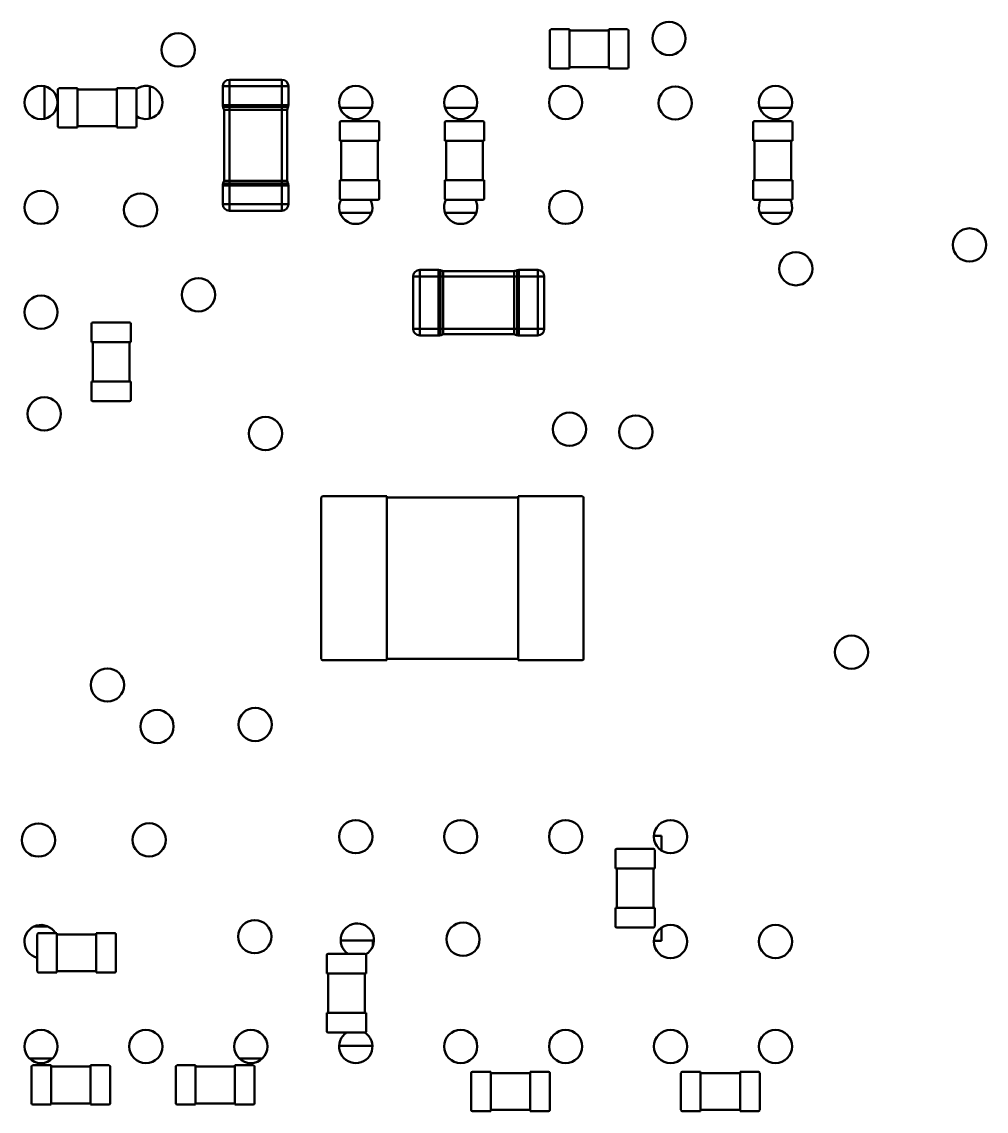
# Model space of a CAD drawing. Header units: millimetres. Extents: x 46 to 194, y 102 to 162.
# Drawn here: x 134.15 to 141.5, y 126.66 to 134.97 of the extents above; entities that cross this region are included whole.
import ezdxf

# ---------------------------------------------------------------- set-up
doc = ezdxf.new("R2010")
doc.units = ezdxf.units.MM
doc.header["$LTSCALE"] = 0.75
doc.layers.add('Visible', color=7, linetype='Continuous', lineweight=50)

msp = doc.modelspace()

# ---------------------------------------------------------------- linework, layer by layer
at = {"layer": 'Visible', "extrusion": (0, 0, -1)}
for p, q in [((138.1775, 134.6251), (138.1775, 134.9051)), ((138.1875, 134.9151), (138.3275, 134.9151)), ((138.3275, 134.9051), (138.3275, 134.9151)), ((138.3275, 134.9051), (138.6275, 134.9051)), ((138.3275, 134.9051), (138.3275, 134.6251)), ((138.6275, 134.9051), (138.6275, 134.9151)), ((138.7675, 134.9151), (138.6275, 134.9151)), ((138.6275, 134.9051), (138.6275, 134.6251)), ((138.7775, 134.6251), (138.7775, 134.9051)), ((138.3275, 134.6151), (138.1875, 134.6151)), ((138.3275, 134.6151), (138.3275, 134.6251)), ((138.3275, 134.6251), (138.6275, 134.6251)), ((138.6275, 134.6151), (138.6275, 134.6251)), ((138.6275, 134.6151), (138.7675, 134.6151)), ((135.7345, 134.4805), (135.7345, 134.5305)), ((135.7345, 134.5305), (135.7345, 134.4805)), ((135.7345, 134.5305), (136.1345, 134.5305)), ((136.1345, 134.5305), (135.7345, 134.5305)), ((136.1345, 134.4805), (136.1345, 134.5305)), ((136.1345, 134.5305), (136.1345, 134.4805)), ((134.3259, 134.2332), (134.3259, 134.4806)), ((134.4267, 134.175), (134.4267, 134.455)), ((134.4367, 134.465), (134.5767, 134.465)), ((134.5767, 134.455), (134.5767, 134.465)), ((134.5767, 134.455), (134.8767, 134.455)), ((134.5767, 134.455), (134.5767, 134.175)), ((134.8767, 134.455), (134.8767, 134.465)), ((135.0167, 134.465), (134.8767, 134.465)), ((134.8767, 134.455), (134.8767, 134.175)), ((135.0267, 134.175), (135.0267, 134.455)), ((135.1275, 134.4802), (135.1275, 134.2336)), ((135.7345, 134.4805), (135.6845, 134.4805)), ((135.6845, 134.4805), (135.7345, 134.4805)), ((135.6845, 134.337), (135.6845, 134.4805)), ((135.6845, 134.4805), (135.6845, 134.337)), ((135.7345, 134.4805), (136.1345, 134.4805)), ((136.1345, 134.4805), (135.7345, 134.4805)), ((135.7345, 134.4805), (135.7345, 134.337)), ((135.7345, 134.337), (135.7345, 134.4805)), ((136.1845, 134.4805), (136.1345, 134.4805)), ((136.1345, 134.4805), (136.1845, 134.4805)), ((136.1345, 134.4805), (136.1345, 134.337)), ((136.1345, 134.337), (136.1345, 134.4805)), ((136.1845, 134.4805), (136.1845, 134.337)), ((136.1845, 134.337), (136.1845, 134.4805)), ((135.7345, 134.337), (135.6845, 134.337)), ((135.6845, 134.337), (135.7345, 134.337)), ((135.7345, 134.3232), (135.6864, 134.3232)), ((135.6864, 134.3232), (135.7345, 134.3232)), ((135.7345, 134.3005), (135.6945, 134.3005)), ((135.6945, 134.3005), (135.7345, 134.3005)), ((135.6945, 133.7605), (135.6945, 134.3005)), ((135.6945, 134.3005), (135.6945, 133.7605)), ((135.7345, 134.3232), (135.7345, 134.337)), ((135.7345, 134.337), (135.7345, 134.3232)), ((135.7345, 134.337), (136.1345, 134.337)), ((136.1345, 134.337), (135.7345, 134.337)), ((135.7345, 134.3005), (135.7345, 134.3232)), ((135.7345, 134.3232), (136.1345, 134.3232)), ((136.1345, 134.3232), (135.7345, 134.3232)), ((135.7345, 134.3005), (135.7345, 134.3232)), ((135.7345, 134.3005), (136.1345, 134.3005)), ((136.1345, 134.3005), (135.7345, 134.3005)), ((135.7345, 134.3005), (135.7345, 133.7605)), ((135.7345, 133.7605), (135.7345, 134.3005)), ((136.1845, 134.337), (136.1345, 134.337)), ((136.1345, 134.337), (136.1845, 134.337)), ((136.1345, 134.3232), (136.1345, 134.337)), ((136.1345, 134.337), (136.1345, 134.3232)), ((136.1825, 134.3232), (136.1345, 134.3232)), ((136.1345, 134.3232), (136.1825, 134.3232)), ((136.1345, 134.3232), (136.1345, 134.3005)), ((136.1345, 134.3232), (136.1345, 134.3005)), ((136.1745, 134.3005), (136.1345, 134.3005)), ((136.1345, 134.3005), (136.1745, 134.3005)), ((136.1345, 134.3005), (136.1345, 133.7605)), ((136.1345, 133.7605), (136.1345, 134.3005)), ((136.1745, 134.3005), (136.1745, 133.7605)), ((136.1745, 133.7605), (136.1745, 134.3005)), ((136.5784, 134.3157), (136.8181, 134.3157)), ((137.3785, 134.3157), (137.6182, 134.3157)), ((139.7785, 134.3157), (140.0183, 134.3157)), ((136.5772, 134.0649), (136.5772, 134.2049)), ((136.5872, 134.2149), (136.8672, 134.2149)), ((136.8772, 134.2049), (136.8772, 134.0649)), ((137.3773, 134.0649), (137.3773, 134.2049)), ((137.3873, 134.2149), (137.6673, 134.2149)), ((137.6773, 134.2049), (137.6773, 134.0649)), ((139.7278, 134.2049), (139.7278, 134.0649)), ((140.0178, 134.2149), (139.7378, 134.2149)), ((140.0278, 134.0649), (140.0278, 134.2049)), ((134.5767, 134.165), (134.4367, 134.165)), ((134.5767, 134.165), (134.5767, 134.175)), ((134.5767, 134.175), (134.8767, 134.175)), ((134.8767, 134.165), (134.8767, 134.175)), ((134.8767, 134.165), (135.0167, 134.165)), ((136.5772, 134.0649), (136.5872, 134.0649)), ((136.5872, 134.0649), (136.5872, 133.7649)), ((136.8672, 134.0649), (136.5872, 134.0649)), ((136.8672, 134.0649), (136.8772, 134.0649)), ((136.8672, 134.0649), (136.8672, 133.7649)), ((137.3773, 134.0649), (137.3873, 134.0649)), ((137.3873, 134.0649), (137.3873, 133.7649)), ((137.6673, 134.0649), (137.3873, 134.0649)), ((137.6673, 134.0649), (137.6773, 134.0649)), ((137.6673, 134.0649), (137.6673, 133.7649)), ((139.7378, 134.0649), (139.7278, 134.0649)), ((139.7378, 134.0649), (140.0178, 134.0649)), ((139.7378, 133.7649), (139.7378, 134.0649)), ((140.0278, 134.0649), (140.0178, 134.0649)), ((140.0178, 133.7649), (140.0178, 134.0649)), ((135.7345, 133.724), (135.6845, 133.724)), ((135.6845, 133.724), (135.7345, 133.724)), ((135.6845, 133.5805), (135.6845, 133.724)), ((135.6845, 133.724), (135.6845, 133.5805)), ((135.7345, 133.7378), (135.6864, 133.7378)), ((135.6864, 133.7378), (135.7345, 133.7378)), ((135.7345, 133.7605), (135.6945, 133.7605)), ((135.6945, 133.7605), (135.7345, 133.7605)), ((135.7345, 133.7378), (135.7345, 133.7605)), ((135.7345, 133.7605), (136.1345, 133.7605)), ((136.1345, 133.7605), (135.7345, 133.7605)), ((135.7345, 133.7378), (135.7345, 133.7605)), ((135.7345, 133.724), (135.7345, 133.7378)), ((135.7345, 133.7378), (135.7345, 133.724)), ((135.7345, 133.7378), (136.1345, 133.7378)), ((136.1345, 133.7378), (135.7345, 133.7378)), ((135.7345, 133.724), (136.1345, 133.724)), ((136.1345, 133.724), (135.7345, 133.724)), ((135.7345, 133.724), (135.7345, 133.5805)), ((135.7345, 133.5805), (135.7345, 133.724)), ((136.1745, 133.7605), (136.1345, 133.7605)), ((136.1345, 133.7605), (136.1745, 133.7605)), ((136.1345, 133.7605), (136.1345, 133.7378)), ((136.1345, 133.7605), (136.1345, 133.7378)), ((136.1825, 133.7378), (136.1345, 133.7378)), ((136.1345, 133.7378), (136.1825, 133.7378)), ((136.1345, 133.724), (136.1345, 133.7378)), ((136.1345, 133.7378), (136.1345, 133.724)), ((136.1845, 133.724), (136.1345, 133.724)), ((136.1345, 133.724), (136.1845, 133.724)), ((136.1345, 133.724), (136.1345, 133.5805)), ((136.1345, 133.5805), (136.1345, 133.724)), ((136.1845, 133.724), (136.1845, 133.5805)), ((136.1845, 133.5805), (136.1845, 133.724)), ((136.5772, 133.7649), (136.5872, 133.7649)), ((136.5772, 133.7649), (136.5772, 133.6249)), ((136.8672, 133.7649), (136.5872, 133.7649)), ((136.8672, 133.7649), (136.8772, 133.7649)), ((136.8772, 133.6249), (136.8772, 133.7649)), ((137.3773, 133.7649), (137.3873, 133.7649)), ((137.3773, 133.7649), (137.3773, 133.6249)), ((137.6673, 133.7649), (137.3873, 133.7649)), ((137.6673, 133.7649), (137.6773, 133.7649)), ((137.6773, 133.6249), (137.6773, 133.7649)), ((139.7378, 133.7649), (139.7278, 133.7649)), ((139.7278, 133.6249), (139.7278, 133.7649)), ((139.7378, 133.7649), (140.0178, 133.7649)), ((140.0278, 133.7649), (140.0178, 133.7649)), ((140.0278, 133.7649), (140.0278, 133.6249)), ((136.5872, 133.6149), (136.8672, 133.6149)), ((137.3873, 133.6149), (137.6673, 133.6149)), ((140.0178, 133.6149), (139.7378, 133.6149)), ((135.7345, 133.5805), (135.6845, 133.5805)), ((135.6845, 133.5805), (135.7345, 133.5805)), ((135.7345, 133.5305), (135.7345, 133.5805)), ((135.7345, 133.5805), (135.7345, 133.5305)), ((135.7345, 133.5805), (136.1345, 133.5805)), ((136.1345, 133.5805), (135.7345, 133.5805)), ((136.1345, 133.5305), (135.7345, 133.5305)), ((135.7345, 133.5305), (136.1345, 133.5305)), ((136.1845, 133.5805), (136.1345, 133.5805)), ((136.1345, 133.5805), (136.1845, 133.5805)), ((136.1345, 133.5305), (136.1345, 133.5805)), ((136.1345, 133.5805), (136.1345, 133.5305)), ((136.8176, 133.5141), (136.5789, 133.5141)), ((137.6177, 133.5141), (137.379, 133.5141)), ((140.0177, 133.5141), (139.779, 133.5141)), ((137.1857, 133.0296), (137.1857, 133.0796)), ((137.1857, 133.0796), (137.1857, 133.0296)), ((137.1857, 133.0796), (137.3293, 133.0796)), ((137.3293, 133.0796), (137.1857, 133.0796)), ((137.3293, 133.0296), (137.3293, 133.0796)), ((137.3293, 133.0796), (137.3293, 133.0296)), ((137.343, 133.0296), (137.343, 133.0777)), ((137.343, 133.0777), (137.343, 133.0296)), ((137.3657, 133.0296), (137.3657, 133.0696)), ((137.3657, 133.0696), (137.3657, 133.0296)), ((137.3657, 133.0696), (137.9057, 133.0696)), ((137.9057, 133.0696), (137.3657, 133.0696)), ((137.9057, 133.0296), (137.9057, 133.0696)), ((137.9057, 133.0696), (137.9057, 133.0296)), ((137.9285, 133.0296), (137.9285, 133.0777)), ((137.9285, 133.0777), (137.9285, 133.0296)), ((137.9422, 133.0296), (137.9422, 133.0796)), ((137.9422, 133.0796), (137.9422, 133.0296)), ((137.9422, 133.0796), (138.0857, 133.0796)), ((138.0857, 133.0796), (137.9422, 133.0796)), ((138.0857, 133.0296), (138.0857, 133.0796)), ((138.0857, 133.0796), (138.0857, 133.0296)), ((137.1357, 133.0296), (137.1857, 133.0296)), ((137.1857, 133.0296), (137.1357, 133.0296)), ((137.1357, 132.6296), (137.1357, 133.0296)), ((137.1357, 133.0296), (137.1357, 132.6296)), ((137.1857, 133.0296), (137.1857, 132.6296)), ((137.3293, 133.0296), (137.1857, 133.0296)), ((137.1857, 132.6296), (137.1857, 133.0296)), ((137.1857, 133.0296), (137.3293, 133.0296)), ((137.3293, 133.0296), (137.343, 133.0296)), ((137.343, 133.0296), (137.3293, 133.0296)), ((137.3293, 133.0296), (137.3293, 132.6296)), ((137.3293, 132.6296), (137.3293, 133.0296)), ((137.343, 133.0296), (137.3657, 133.0296)), ((137.343, 133.0296), (137.343, 132.6296)), ((137.343, 132.6296), (137.343, 133.0296)), ((137.343, 133.0296), (137.3657, 133.0296)), ((137.3657, 133.0296), (137.3657, 132.6296)), ((137.9057, 133.0296), (137.3657, 133.0296)), ((137.3657, 132.6296), (137.3657, 133.0296)), ((137.3657, 133.0296), (137.9057, 133.0296)), ((137.9057, 133.0296), (137.9285, 133.0296)), ((137.9057, 133.0296), (137.9057, 132.6296)), ((137.9057, 132.6296), (137.9057, 133.0296)), ((137.9057, 133.0296), (137.9285, 133.0296)), ((137.9285, 133.0296), (137.9422, 133.0296)), ((137.9422, 133.0296), (137.9285, 133.0296)), ((137.9285, 133.0296), (137.9285, 132.6296)), ((137.9285, 132.6296), (137.9285, 133.0296)), ((137.9422, 133.0296), (137.9422, 132.6296)), ((138.0857, 133.0296), (137.9422, 133.0296)), ((137.9422, 132.6296), (137.9422, 133.0296)), ((137.9422, 133.0296), (138.0857, 133.0296)), ((138.0857, 133.0296), (138.1357, 133.0296)), ((138.1357, 133.0296), (138.0857, 133.0296)), ((138.0857, 133.0296), (138.0857, 132.6296)), ((138.0857, 132.6296), (138.0857, 133.0296)), ((138.1357, 133.0296), (138.1357, 132.6296)), ((138.1357, 132.6296), (138.1357, 133.0296)), ((134.6836, 132.6693), (134.6836, 132.5293)), ((134.9736, 132.6793), (134.6936, 132.6793)), ((134.9836, 132.5293), (134.9836, 132.6693)), ((137.1357, 132.6296), (137.1857, 132.6296)), ((137.1857, 132.6296), (137.1357, 132.6296)), ((137.1857, 132.5796), (137.1857, 132.6296)), ((137.1857, 132.6296), (137.1857, 132.5796)), ((137.3293, 132.6296), (137.1857, 132.6296)), ((137.1857, 132.6296), (137.3293, 132.6296)), ((137.3293, 132.5796), (137.3293, 132.6296)), ((137.3293, 132.6296), (137.343, 132.6296)), ((137.3293, 132.6296), (137.3293, 132.5796)), ((137.343, 132.6296), (137.3293, 132.6296)), ((137.343, 132.5815), (137.343, 132.6296)), ((137.343, 132.6296), (137.343, 132.5815)), ((137.3657, 132.6296), (137.343, 132.6296)), ((137.3657, 132.6296), (137.343, 132.6296)), ((137.3657, 132.5896), (137.3657, 132.6296)), ((137.3657, 132.6296), (137.3657, 132.5896)), ((137.9057, 132.6296), (137.3657, 132.6296)), ((137.3657, 132.6296), (137.9057, 132.6296)), ((137.9057, 132.5896), (137.9057, 132.6296)), ((137.9057, 132.6296), (137.9057, 132.5896)), ((137.9285, 132.6296), (137.9057, 132.6296)), ((137.9285, 132.6296), (137.9057, 132.6296)), ((137.9285, 132.5815), (137.9285, 132.6296)), ((137.9285, 132.6296), (137.9422, 132.6296)), ((137.9285, 132.6296), (137.9285, 132.5815)), ((137.9422, 132.6296), (137.9285, 132.6296)), ((137.9422, 132.5796), (137.9422, 132.6296)), ((137.9422, 132.6296), (137.9422, 132.5796)), ((138.0857, 132.6296), (137.9422, 132.6296)), ((137.9422, 132.6296), (138.0857, 132.6296)), ((138.0857, 132.5796), (138.0857, 132.6296)), ((138.0857, 132.6296), (138.1357, 132.6296)), ((138.0857, 132.6296), (138.0857, 132.5796)), ((138.1357, 132.6296), (138.0857, 132.6296)), ((137.3293, 132.5796), (137.1857, 132.5796)), ((137.1857, 132.5796), (137.3293, 132.5796)), ((137.9057, 132.5896), (137.3657, 132.5896)), ((137.3657, 132.5896), (137.9057, 132.5896)), ((138.0857, 132.5796), (137.9422, 132.5796)), ((137.9422, 132.5796), (138.0857, 132.5796)), ((134.6936, 132.5293), (134.6836, 132.5293)), ((134.6936, 132.5293), (134.9736, 132.5293)), ((134.6936, 132.2293), (134.6936, 132.5293)), ((134.9836, 132.5293), (134.9736, 132.5293)), ((134.9736, 132.2293), (134.9736, 132.5293)), ((134.6936, 132.2293), (134.6836, 132.2293)), ((134.6836, 132.0893), (134.6836, 132.2293)), ((134.6936, 132.2293), (134.9736, 132.2293)), ((134.9836, 132.2293), (134.9736, 132.2293)), ((134.9836, 132.2293), (134.9836, 132.0893)), ((134.9736, 132.0793), (134.6936, 132.0793)), ((136.4356, 130.113), (136.4356, 131.343)), ((136.4456, 131.353), (136.9356, 131.353)), ((136.9356, 131.343), (136.9356, 131.353)), ((136.9356, 131.343), (137.9356, 131.343)), ((136.9356, 130.113), (136.9356, 131.343)), ((137.9356, 131.343), (137.9356, 131.353)), ((138.4256, 131.353), (137.9356, 131.353)), ((137.9356, 130.113), (137.9356, 131.343)), ((138.4356, 130.113), (138.4356, 131.343)), ((136.9356, 130.103), (136.4456, 130.103)), ((136.9356, 130.103), (136.9356, 130.113)), ((136.9356, 130.113), (137.9356, 130.113)), ((137.9356, 130.103), (137.9356, 130.113)), ((137.9356, 130.103), (138.4256, 130.103)), ((138.9717, 128.7643), (139.0283, 128.7643)), ((139.0283, 128.7643), (139.0283, 128.6513)), ((138.6775, 128.6535), (138.6775, 128.5135)), ((138.9675, 128.6635), (138.6875, 128.6635)), ((138.9775, 128.5135), (138.9775, 128.6535)), ((138.6875, 128.5135), (138.6775, 128.5135)), ((138.6875, 128.5135), (138.9675, 128.5135)), ((138.6875, 128.2135), (138.6875, 128.5135)), ((138.9775, 128.5135), (138.9675, 128.5135)), ((138.9675, 128.2135), (138.9675, 128.5135)), ((138.6875, 128.2135), (138.6775, 128.2135)), ((138.6775, 128.0735), (138.6775, 128.2135)), ((138.6875, 128.2135), (138.9675, 128.2135)), ((138.9775, 128.2135), (138.9675, 128.2135)), ((138.9775, 128.2135), (138.9775, 128.0735)), ((134.2445, 128.0715), (134.3524, 128.0715)), ((138.9675, 128.0635), (138.6875, 128.0635)), ((139.0283, 128.0625), (139.0283, 127.9627)), ((134.27, 127.7308), (134.27, 128.0108)), ((134.28, 128.0208), (134.42, 128.0208)), ((134.42, 128.0108), (134.42, 128.0208)), ((134.42, 128.0108), (134.72, 128.0108)), ((134.42, 128.0108), (134.42, 127.7308)), ((134.72, 128.0108), (134.72, 128.0208)), ((134.86, 128.0208), (134.72, 128.0208)), ((134.72, 128.0108), (134.72, 127.7308)), ((134.87, 127.7308), (134.87, 128.0108)), ((136.5832, 127.9642), (136.8279, 127.9642)), ((136.8279, 127.9642), (136.8279, 127.9222)), ((139.0283, 127.9627), (138.9717, 127.9627)), ((136.4771, 127.7134), (136.4771, 127.8534)), ((136.4871, 127.8634), (136.7671, 127.8634)), ((136.7771, 127.8534), (136.7771, 127.7134)), ((134.42, 127.7208), (134.28, 127.7208)), ((134.42, 127.7208), (134.42, 127.7308)), ((134.42, 127.7308), (134.72, 127.7308)), ((134.72, 127.7208), (134.72, 127.7308)), ((134.72, 127.7208), (134.86, 127.7208)), ((136.4771, 127.7134), (136.4871, 127.7134)), ((136.4871, 127.7134), (136.4871, 127.4134)), ((136.7671, 127.7134), (136.4871, 127.7134)), ((136.7671, 127.7134), (136.7771, 127.7134)), ((136.7671, 127.7134), (136.7671, 127.4134)), ((136.4771, 127.4134), (136.4871, 127.4134)), ((136.4771, 127.4134), (136.4771, 127.2734)), ((136.7671, 127.4134), (136.4871, 127.4134)), ((136.7671, 127.4134), (136.7771, 127.4134)), ((136.7771, 127.2734), (136.7771, 127.4134)), ((136.4871, 127.2634), (136.7671, 127.2634)), ((136.8249, 127.1626), (136.5716, 127.1626)), ((134.2124, 127.0639), (134.3845, 127.0639)), ((135.8124, 127.0639), (135.9844, 127.0639)), ((134.2265, 126.7231), (134.2265, 127.0031)), ((134.2365, 127.0131), (134.3765, 127.0131)), ((134.3765, 127.0031), (134.3765, 127.0131)), ((134.3765, 127.0031), (134.6765, 127.0031)), ((134.3765, 127.0031), (134.3765, 126.7231)), ((134.6765, 127.0031), (134.6765, 127.0131)), ((134.8165, 127.0131), (134.6765, 127.0131)), ((134.6765, 127.0031), (134.6765, 126.7231)), ((134.8265, 126.7231), (134.8265, 127.0031)), ((135.3269, 127.0031), (135.3269, 126.7231)), ((135.4769, 127.0131), (135.3369, 127.0131)), ((135.4769, 127.0131), (135.4769, 127.0031)), ((135.4769, 126.7231), (135.4769, 127.0031)), ((135.7769, 127.0031), (135.4769, 127.0031)), ((135.7769, 127.0131), (135.7769, 127.0031)), ((135.7769, 127.0131), (135.9169, 127.0131)), ((135.7769, 126.7231), (135.7769, 127.0031)), ((135.9269, 127.0031), (135.9269, 126.7231)), ((137.5773, 126.9531), (137.5773, 126.6731)), ((137.7273, 126.9631), (137.5873, 126.9631)), ((137.7273, 126.9631), (137.7273, 126.9531)), ((137.7273, 126.6731), (137.7273, 126.9531)), ((138.0273, 126.9531), (137.7273, 126.9531)), ((138.0273, 126.9631), (138.0273, 126.9531)), ((138.0273, 126.9631), (138.1673, 126.9631)), ((138.0273, 126.6731), (138.0273, 126.9531)), ((138.1773, 126.9531), (138.1773, 126.6731)), ((139.1778, 126.9531), (139.1778, 126.6731)), ((139.3278, 126.9631), (139.1878, 126.9631)), ((139.3278, 126.9631), (139.3278, 126.9531)), ((139.3278, 126.6731), (139.3278, 126.9531)), ((139.6278, 126.9531), (139.3278, 126.9531)), ((139.6278, 126.9631), (139.6278, 126.9531)), ((139.6278, 126.9631), (139.7678, 126.9631)), ((139.6278, 126.6731), (139.6278, 126.9531)), ((139.7778, 126.9531), (139.7778, 126.6731)), ((134.3765, 126.7131), (134.3765, 126.7231)), ((134.3765, 126.7231), (134.6765, 126.7231)), ((134.6765, 126.7131), (134.6765, 126.7231)), ((135.4769, 126.7231), (135.4769, 126.7131)), ((135.7769, 126.7231), (135.4769, 126.7231)), ((135.7769, 126.7231), (135.7769, 126.7131)), ((134.3765, 126.7131), (134.2365, 126.7131)), ((134.6765, 126.7131), (134.8165, 126.7131)), ((135.3369, 126.7131), (135.4769, 126.7131)), ((135.9169, 126.7131), (135.7769, 126.7131)), ((137.5873, 126.6631), (137.7273, 126.6631)), ((137.7273, 126.6731), (137.7273, 126.6631)), ((138.0273, 126.6731), (137.7273, 126.6731)), ((138.0273, 126.6731), (138.0273, 126.6631)), ((138.1673, 126.6631), (138.0273, 126.6631)), ((139.1878, 126.6631), (139.3278, 126.6631)), ((139.3278, 126.6731), (139.3278, 126.6631)), ((139.6278, 126.6731), (139.3278, 126.6731)), ((139.6278, 126.6731), (139.6278, 126.6631)), ((139.7678, 126.6631), (139.6278, 126.6631))]:
    msp.add_line(p, q, dxfattribs=at)
for centre in [(-139.0866, 134.8456), (-135.3437, 134.758), (-134.2984, 134.3569), (-136.6982, 134.3569), (-137.4983, 134.3569), (-138.2984, 134.3569), (-139.1343, 134.3528), (-139.8984, 134.3569), (-134.2984, 133.5568), (-135.0576, 133.537), (-138.2984, 133.5568), (-141.3782, 133.2703), (-140.0538, 133.0889), (-135.4983, 132.8903), (-134.2984, 132.7569), (-134.3231, 131.9815), (-136.0099, 131.8314), (-138.3276, 131.8644), (-138.8331, 131.8436), (-140.478, 130.1641), (-134.8047, 129.9139), (-135.1829, 129.5977), (-135.9312, 129.6132), (-136.6982, 128.757), (-137.4983, 128.757), (-138.2984, 128.757), (-139.0983, 128.757), (-134.2786, 128.7313), (-135.1229, 128.7323), (-135.9281, 127.9945), (-137.5161, 127.9746), (-139.0983, 127.9569), (-139.8984, 127.9569), (-134.2984, 127.157), (-135.0983, 127.157), (-135.8984, 127.157), (-137.4983, 127.157), (-138.2984, 127.157), (-139.0983, 127.157), (-139.8984, 127.157)]:
    msp.add_circle(centre, 0.1267, dxfattribs=at)
at = {"layer": 'Visible'}
for centre, radius, start, end in [((138.1875, 134.9051), 0.01, 90, 180), ((138.7675, 134.6251), 0.01, 270, 0), ((135.7345, 134.4805), 0.05, 90, 180), ((136.1345, 134.4805), 0.05, 0, 90), ((134.4367, 134.455), 0.01, 90, 180), ((135.7345, 134.337), 0.05, 180, 195.93747), ((136.1345, 134.337), 0.05, 344.06253, 0), ((136.8672, 134.2049), 0.01, 0, 90), ((137.6673, 134.2049), 0.01, 0, 90), ((140.0178, 134.2049), 0.01, 0, 90), ((135.0167, 134.175), 0.01, 270, 0), ((135.7345, 133.724), 0.05, 164.06253, 180), ((136.1345, 133.724), 0.05, 0, 15.93747), ((136.5872, 133.6249), 0.01, 180, 270), ((137.3873, 133.6249), 0.01, 180, 270), ((139.7378, 133.6249), 0.01, 180, 270), ((135.7345, 133.5805), 0.05, 180, 270), ((136.1345, 133.5805), 0.05, 270, 0), ((137.1857, 133.0296), 0.05, 90, 180), ((137.3293, 133.0296), 0.05, 74.06253, 90), ((137.9422, 133.0296), 0.05, 90, 105.93747), ((138.0857, 133.0296), 0.05, 0, 90), ((134.9736, 132.6693), 0.01, 0, 90), ((137.1857, 132.6296), 0.05, 180, 270), ((138.0857, 132.6296), 0.05, 270, 0), ((137.3293, 132.6296), 0.05, 270, 285.93747), ((137.9422, 132.6296), 0.05, 254.06253, 270), ((134.6936, 132.0893), 0.01, 180, 270), ((138.4256, 131.343), 0.01, 0, 90), ((138.4256, 130.113), 0.01, 270, 0), ((138.9675, 128.6535), 0.01, 0, 90), ((138.6875, 128.0735), 0.01, 180, 270), ((134.28, 128.0108), 0.01, 90, 180), ((136.7671, 127.8534), 0.01, 0, 90), ((134.86, 127.7308), 0.01, 270, 0), ((136.4871, 127.2734), 0.01, 180, 270), ((134.2365, 127.0031), 0.01, 90, 180), ((135.3369, 127.0031), 0.01, 90, 180), ((137.5873, 126.9531), 0.01, 90, 180), ((139.1878, 126.9531), 0.01, 90, 180), ((134.8165, 126.7231), 0.01, 270, 0), ((135.9169, 126.7231), 0.01, 270, 0), ((138.1673, 126.6731), 0.01, 270, 0), ((139.7678, 126.6731), 0.01, 270, 0)]:
    msp.add_arc(centre, radius, start, end, dxfattribs=at)
at = {"layer": 'Visible', "extrusion": (0, 0, -1)}
for centre, radius, start, end in [((-138.7675, 134.9051), 0.01, 90, 180), ((-138.1875, 134.6251), 0.01, 270, 0), ((-135.7345, 134.4805), 0.05, 0, 90), ((-136.1345, 134.4805), 0.05, 90, 180), ((-135.0167, 134.455), 0.01, 90, 180), ((-135.0983, 134.3569), 0.1267, 54.73287, 304.39697), ((-135.7345, 134.337), 0.05, 344.06253, 0), ((-135.8689, 134.3752), 0.1898, 336.80428, 344.09568), ((-136, 134.3752), 0.1898, 195.90432, 203.19572), ((-136.1345, 134.337), 0.05, 180, 195.93747), ((-136.5872, 134.2049), 0.01, 0, 90), ((-137.3873, 134.2049), 0.01, 0, 90), ((-139.7378, 134.2049), 0.01, 0, 90), ((-134.4367, 134.175), 0.01, 270, 0), ((-135.7345, 133.724), 0.05, 0, 15.93747), ((-135.8695, 133.6855), 0.1905, 15.91749, 23.1826), ((-135.9994, 133.6855), 0.1905, 156.8174, 164.08251), ((-136.1345, 133.724), 0.05, 164.06253, 180), ((-136.6982, 133.5568), 0.1267, 152.69615, 27.36309), ((-136.8672, 133.6249), 0.01, 180, 270), ((-137.4983, 133.5568), 0.1267, 152.69615, 27.36309), ((-137.6673, 133.6249), 0.01, 180, 270), ((-139.8984, 133.5568), 0.1267, 152.69621, 27.30379), ((-140.0178, 133.6249), 0.01, 180, 270), ((-135.7345, 133.5805), 0.05, 270, 0), ((-136.1345, 133.5805), 0.05, 180, 270), ((-137.1857, 133.0296), 0.05, 0, 90), ((-137.3293, 133.0296), 0.05, 90, 105.93747), ((-137.2908, 132.8945), 0.1905, 105.91749, 113.1826), ((-137.9805, 132.8952), 0.1898, 66.80428, 74.09568), ((-137.9422, 133.0296), 0.05, 74.06253, 90), ((-138.0857, 133.0296), 0.05, 90, 180), ((-134.6936, 132.6693), 0.01, 0, 90), ((-137.1857, 132.6296), 0.05, 270, 0), ((-138.0857, 132.6296), 0.05, 180, 270), ((-137.3293, 132.6296), 0.05, 254.06253, 270), ((-137.2908, 132.7647), 0.1905, 246.8174, 254.08251), ((-137.9805, 132.764), 0.1898, 285.90432, 293.19572), ((-137.9422, 132.6296), 0.05, 270, 285.93747), ((-134.9736, 132.0893), 0.01, 180, 270), ((-136.4456, 131.343), 0.01, 0, 90), ((-136.4456, 130.113), 0.01, 270, 0), ((-138.6875, 128.6535), 0.01, 0, 90), ((-134.2984, 127.9569), 0.1267, 282.9826, 149.72785), ((-136.7099, 127.9685), 0.1267, 303.95701, 239.16635), ((-138.9675, 128.0735), 0.01, 180, 270), ((-134.86, 128.0108), 0.01, 90, 180), ((-136.4871, 127.8534), 0.01, 0, 90), ((-134.28, 127.7308), 0.01, 270, 0), ((-136.6982, 127.157), 0.1267, 122.91551, 57.08449), ((-136.7671, 127.2734), 0.01, 180, 270), ((-134.8165, 127.0031), 0.01, 90, 180), ((-135.9169, 127.0031), 0.01, 90, 180), ((-138.1673, 126.9531), 0.01, 90, 180), ((-139.7678, 126.9531), 0.01, 90, 180), ((-134.2365, 126.7231), 0.01, 270, 0), ((-135.3369, 126.7231), 0.01, 270, 0), ((-137.5873, 126.6731), 0.01, 270, 0), ((-139.1878, 126.6731), 0.01, 270, 0)]:
    msp.add_arc(centre, radius, start, end, dxfattribs=at)
at = {"layer": 'Visible'}
for points in [[(135.6864, 134.3232), (135.6886, 134.3155), (135.6913, 134.3079), (135.6945, 134.3005)], [(136.1745, 134.3005), (136.1776, 134.3079), (136.1803, 134.3155), (136.1825, 134.3232)], [(135.6945, 133.7605), (135.6913, 133.7531), (135.6886, 133.7455), (135.6864, 133.7378)], [(136.1825, 133.7378), (136.1803, 133.7455), (136.1776, 133.7531), (136.1745, 133.7605)], [(137.3657, 133.0696), (137.3584, 133.0728), (137.3508, 133.0755), (137.343, 133.0777)], [(137.9285, 133.0777), (137.9207, 133.0755), (137.9131, 133.0728), (137.9057, 133.0696)], [(137.343, 132.5815), (137.3508, 132.5837), (137.3584, 132.5864), (137.3657, 132.5896)], [(137.9057, 132.5896), (137.9131, 132.5864), (137.9207, 132.5837), (137.9285, 132.5815)]]:
    msp.add_open_spline(points, degree=3, dxfattribs=at)

doc.saveas('drawing.dxf')
